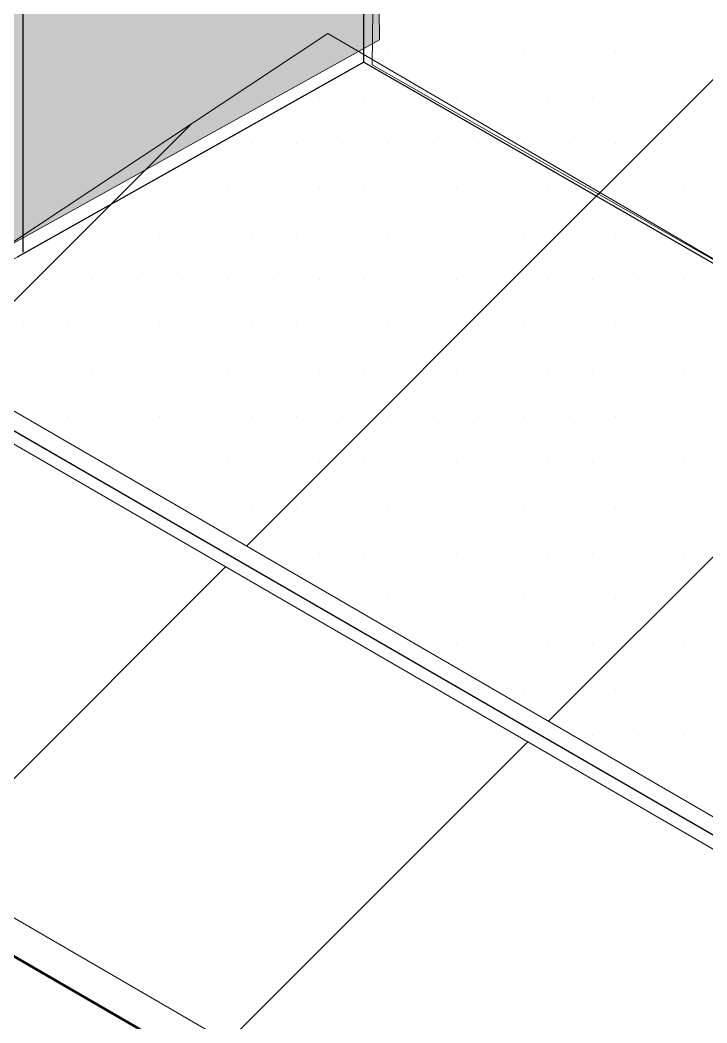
# Model space of a CAD drawing. Extents: x -1392 to 5791, y -3809 to 1722.
# Drawn here: x 370.61 to 390.96, y 1155.14 to 1184.86 of the extents above; entities that cross this region are included whole.
import ezdxf

# ---------------------------------------------------------------- set-up
doc = ezdxf.new("R2010")
doc.units = 0
doc.header["$MEASUREMENT"] = 0
for name, color, linetype, lineweight in [('.ATI-HATCH', 7, 'Continuous', 0), ('G-ANNO-TTLB', 7, 'Continuous', 0), ('Layer 12', 7, 'Continuous', 0), ('TYVEK', 7, 'Continuous', 0)]:
    doc.layers.add(name, color=color, linetype=linetype, lineweight=lineweight)
pattern_1 = [(45, (0, 0), (-7.07107, 7.07107), [])]

# ---------------------------------------------------------------- blocks, each defined once
blk = doc.blocks.new('Block_89')
at = {"layer": '.ATI-HATCH'}
for points in [[(429.944, 1155.266), (429.944, 1155.266), (429.949, 1171.104), (429.949, 1171.104), (429.949, 1171.104), (398.796, 1189.076), (398.796, 1189.076), (398.796, 1189.076), (380.797, 1199.468), (380.797, 1199.468), (380.797, 1199.468), (380.797, 1183.62), (380.797, 1183.62), (380.797, 1183.62), (429.944, 1155.266), (429.944, 1155.266)], [(380.797, 1183.62), (380.797, 1183.62), (370.522, 1177.833), (370.522, 1177.833), (370.522, 1177.833), (365.97, 1175.27), (365.97, 1175.27), (365.97, 1175.27), (429.939, 1138.264), (429.939, 1138.264), (429.939, 1138.264), (429.944, 1155.266), (429.944, 1155.266), (429.944, 1155.266), (380.797, 1183.62), (380.797, 1183.62)]]:
    blk.add_open_spline(points, degree=3, knots=[0, 0, 0, 0, 1, 1, 1, 2, 2, 2, 3, 3, 3, 4, 4, 4, 5, 5, 5, 5], dxfattribs=at)
at = {"layer": '.ATI-HATCH', "color": 8, "lineweight": 0, "true_color": 0x808080}
for points in [[(381.499, 1183.915), (381.499, 1183.915), (381.499, 1183.915), (381.499, 1183.915)], [(382.849, 1183.915), (382.849, 1183.915), (382.849, 1183.915), (382.849, 1183.915)], [(384.199, 1183.915), (384.199, 1183.915), (384.199, 1183.915), (384.199, 1183.915)], [(385.549, 1183.915), (385.549, 1183.915), (385.549, 1183.915), (385.549, 1183.915)], [(386.899, 1183.915), (386.899, 1183.915), (386.899, 1183.915), (386.899, 1183.915)], [(388.249, 1183.915), (388.249, 1183.915), (388.249, 1183.915), (388.249, 1183.915)], [(389.599, 1183.915), (389.599, 1183.915), (389.599, 1183.915), (389.599, 1183.915)], [(390.949, 1183.915), (390.949, 1183.915), (390.949, 1183.915), (390.949, 1183.915)], [(379.474, 1182.565), (379.474, 1182.565), (379.474, 1182.565), (379.474, 1182.565)], [(380.824, 1182.565), (380.824, 1182.565), (380.824, 1182.565), (380.824, 1182.565)], [(382.174, 1182.565), (382.174, 1182.565), (382.174, 1182.565), (382.174, 1182.565)], [(383.524, 1182.565), (383.524, 1182.565), (383.524, 1182.565), (383.524, 1182.565)], [(384.874, 1182.565), (384.874, 1182.565), (384.874, 1182.565), (384.874, 1182.565)], [(386.224, 1182.565), (386.224, 1182.565), (386.224, 1182.565), (386.224, 1182.565)], [(387.574, 1182.565), (387.574, 1182.565), (387.574, 1182.565), (387.574, 1182.565)], [(388.924, 1182.565), (388.924, 1182.565), (388.924, 1182.565), (388.924, 1182.565)], [(390.274, 1182.565), (390.274, 1182.565), (390.274, 1182.565), (390.274, 1182.565)], [(377.449, 1181.215), (377.449, 1181.215), (377.449, 1181.215), (377.449, 1181.215)], [(378.799, 1181.215), (378.799, 1181.215), (378.799, 1181.215), (378.799, 1181.215)], [(380.149, 1181.215), (380.149, 1181.215), (380.149, 1181.215), (380.149, 1181.215)], [(381.499, 1181.215), (381.499, 1181.215), (381.499, 1181.215), (381.499, 1181.215)], [(382.849, 1181.215), (382.849, 1181.215), (382.849, 1181.215), (382.849, 1181.215)], [(384.199, 1181.215), (384.199, 1181.215), (384.199, 1181.215), (384.199, 1181.215)], [(385.549, 1181.215), (385.549, 1181.215), (385.549, 1181.215), (385.549, 1181.215)], [(386.899, 1181.215), (386.899, 1181.215), (386.899, 1181.215), (386.899, 1181.215)], [(388.249, 1181.215), (388.249, 1181.215), (388.249, 1181.215), (388.249, 1181.215)], [(389.599, 1181.215), (389.599, 1181.215), (389.599, 1181.215), (389.599, 1181.215)], [(390.949, 1181.215), (390.949, 1181.215), (390.949, 1181.215), (390.949, 1181.215)], [(375.424, 1179.865), (375.424, 1179.865), (375.424, 1179.865), (375.424, 1179.865)], [(376.774, 1179.865), (376.774, 1179.865), (376.774, 1179.865), (376.774, 1179.865)], [(378.124, 1179.865), (378.124, 1179.865), (378.124, 1179.865), (378.124, 1179.865)], [(379.474, 1179.865), (379.474, 1179.865), (379.474, 1179.865), (379.474, 1179.865)], [(380.824, 1179.865), (380.824, 1179.865), (380.824, 1179.865), (380.824, 1179.865)], [(382.174, 1179.865), (382.174, 1179.865), (382.174, 1179.865), (382.174, 1179.865)], [(383.524, 1179.865), (383.524, 1179.865), (383.524, 1179.865), (383.524, 1179.865)], [(384.874, 1179.865), (384.874, 1179.865), (384.874, 1179.865), (384.874, 1179.865)], [(386.224, 1179.865), (386.224, 1179.865), (386.224, 1179.865), (386.224, 1179.865)], [(387.574, 1179.865), (387.574, 1179.865), (387.574, 1179.865), (387.574, 1179.865)], [(388.924, 1179.865), (388.924, 1179.865), (388.924, 1179.865), (388.924, 1179.865)], [(390.274, 1179.865), (390.274, 1179.865), (390.274, 1179.865), (390.274, 1179.865)], [(372.049, 1178.515), (372.049, 1178.515), (372.049, 1178.515), (372.049, 1178.515)], [(373.399, 1178.515), (373.399, 1178.515), (373.399, 1178.515), (373.399, 1178.515)], [(374.749, 1178.515), (374.749, 1178.515), (374.749, 1178.515), (374.749, 1178.515)], [(376.099, 1178.515), (376.099, 1178.515), (376.099, 1178.515), (376.099, 1178.515)], [(377.449, 1178.515), (377.449, 1178.515), (377.449, 1178.515), (377.449, 1178.515)], [(378.799, 1178.515), (378.799, 1178.515), (378.799, 1178.515), (378.799, 1178.515)], [(380.149, 1178.515), (380.149, 1178.515), (380.149, 1178.515), (380.149, 1178.515)], [(381.499, 1178.515), (381.499, 1178.515), (381.499, 1178.515), (381.499, 1178.515)], [(382.849, 1178.515), (382.849, 1178.515), (382.849, 1178.515), (382.849, 1178.515)], [(384.199, 1178.515), (384.199, 1178.515), (384.199, 1178.515), (384.199, 1178.515)], [(385.549, 1178.515), (385.549, 1178.515), (385.549, 1178.515), (385.549, 1178.515)], [(386.899, 1178.515), (386.899, 1178.515), (386.899, 1178.515), (386.899, 1178.515)], [(388.249, 1178.515), (388.249, 1178.515), (388.249, 1178.515), (388.249, 1178.515)], [(389.599, 1178.515), (389.599, 1178.515), (389.599, 1178.515), (389.599, 1178.515)], [(390.949, 1178.515), (390.949, 1178.515), (390.949, 1178.515), (390.949, 1178.515)], [(371.374, 1177.165), (371.374, 1177.165), (371.374, 1177.165), (371.374, 1177.165)], [(372.724, 1177.165), (372.724, 1177.165), (372.724, 1177.165), (372.724, 1177.165)], [(374.074, 1177.165), (374.074, 1177.165), (374.074, 1177.165), (374.074, 1177.165)], [(375.424, 1177.165), (375.424, 1177.165), (375.424, 1177.165), (375.424, 1177.165)], [(376.774, 1177.165), (376.774, 1177.165), (376.774, 1177.165), (376.774, 1177.165)], [(378.124, 1177.165), (378.124, 1177.165), (378.124, 1177.165), (378.124, 1177.165)], [(379.474, 1177.165), (379.474, 1177.165), (379.474, 1177.165), (379.474, 1177.165)], [(380.824, 1177.165), (380.824, 1177.165), (380.824, 1177.165), (380.824, 1177.165)], [(382.174, 1177.165), (382.174, 1177.165), (382.174, 1177.165), (382.174, 1177.165)], [(383.524, 1177.165), (383.524, 1177.165), (383.524, 1177.165), (383.524, 1177.165)], [(384.874, 1177.165), (384.874, 1177.165), (384.874, 1177.165), (384.874, 1177.165)], [(386.224, 1177.165), (386.224, 1177.165), (386.224, 1177.165), (386.224, 1177.165)], [(387.574, 1177.165), (387.574, 1177.165), (387.574, 1177.165), (387.574, 1177.165)], [(388.924, 1177.165), (388.924, 1177.165), (388.924, 1177.165), (388.924, 1177.165)], [(390.274, 1177.165), (390.274, 1177.165), (390.274, 1177.165), (390.274, 1177.165)], [(370.699, 1175.815), (370.699, 1175.815), (370.699, 1175.815), (370.699, 1175.815)], [(372.049, 1175.815), (372.049, 1175.815), (372.049, 1175.815), (372.049, 1175.815)], [(373.399, 1175.815), (373.399, 1175.815), (373.399, 1175.815), (373.399, 1175.815)], [(374.749, 1175.815), (374.749, 1175.815), (374.749, 1175.815), (374.749, 1175.815)], [(376.099, 1175.815), (376.099, 1175.815), (376.099, 1175.815), (376.099, 1175.815)], [(377.449, 1175.815), (377.449, 1175.815), (377.449, 1175.815), (377.449, 1175.815)], [(378.799, 1175.815), (378.799, 1175.815), (378.799, 1175.815), (378.799, 1175.815)], [(380.149, 1175.815), (380.149, 1175.815), (380.149, 1175.815), (380.149, 1175.815)], [(381.499, 1175.815), (381.499, 1175.815), (381.499, 1175.815), (381.499, 1175.815)], [(382.849, 1175.815), (382.849, 1175.815), (382.849, 1175.815), (382.849, 1175.815)], [(384.199, 1175.815), (384.199, 1175.815), (384.199, 1175.815), (384.199, 1175.815)], [(385.549, 1175.815), (385.549, 1175.815), (385.549, 1175.815), (385.549, 1175.815)], [(386.899, 1175.815), (386.899, 1175.815), (386.899, 1175.815), (386.899, 1175.815)], [(388.249, 1175.815), (388.249, 1175.815), (388.249, 1175.815), (388.249, 1175.815)], [(389.599, 1175.815), (389.599, 1175.815), (389.599, 1175.815), (389.599, 1175.815)], [(390.949, 1175.815), (390.949, 1175.815), (390.949, 1175.815), (390.949, 1175.815)], [(371.374, 1174.465), (371.374, 1174.465), (371.374, 1174.465), (371.374, 1174.465)], [(372.724, 1174.465), (372.724, 1174.465), (372.724, 1174.465), (372.724, 1174.465)], [(374.074, 1174.465), (374.074, 1174.465), (374.074, 1174.465), (374.074, 1174.465)], [(375.424, 1174.465), (375.424, 1174.465), (375.424, 1174.465), (375.424, 1174.465)], [(376.774, 1174.465), (376.774, 1174.465), (376.774, 1174.465), (376.774, 1174.465)], [(378.124, 1174.465), (378.124, 1174.465), (378.124, 1174.465), (378.124, 1174.465)], [(379.474, 1174.465), (379.474, 1174.465), (379.474, 1174.465), (379.474, 1174.465)], [(380.824, 1174.465), (380.824, 1174.465), (380.824, 1174.465), (380.824, 1174.465)], [(382.174, 1174.465), (382.174, 1174.465), (382.174, 1174.465), (382.174, 1174.465)], [(383.524, 1174.465), (383.524, 1174.465), (383.524, 1174.465), (383.524, 1174.465)], [(384.874, 1174.465), (384.874, 1174.465), (384.874, 1174.465), (384.874, 1174.465)], [(386.224, 1174.465), (386.224, 1174.465), (386.224, 1174.465), (386.224, 1174.465)], [(387.574, 1174.465), (387.574, 1174.465), (387.574, 1174.465), (387.574, 1174.465)], [(388.924, 1174.465), (388.924, 1174.465), (388.924, 1174.465), (388.924, 1174.465)], [(390.274, 1174.465), (390.274, 1174.465), (390.274, 1174.465), (390.274, 1174.465)], [(370.699, 1173.115), (370.699, 1173.115), (370.699, 1173.115), (370.699, 1173.115)], [(372.049, 1173.115), (372.049, 1173.115), (372.049, 1173.115), (372.049, 1173.115)], [(373.399, 1173.115), (373.399, 1173.115), (373.399, 1173.115), (373.399, 1173.115)], [(374.749, 1173.115), (374.749, 1173.115), (374.749, 1173.115), (374.749, 1173.115)], [(376.099, 1173.115), (376.099, 1173.115), (376.099, 1173.115), (376.099, 1173.115)], [(377.449, 1173.115), (377.449, 1173.115), (377.449, 1173.115), (377.449, 1173.115)], [(378.799, 1173.115), (378.799, 1173.115), (378.799, 1173.115), (378.799, 1173.115)], [(380.149, 1173.115), (380.149, 1173.115), (380.149, 1173.115), (380.149, 1173.115)], [(381.499, 1173.115), (381.499, 1173.115), (381.499, 1173.115), (381.499, 1173.115)], [(382.849, 1173.115), (382.849, 1173.115), (382.849, 1173.115), (382.849, 1173.115)], [(384.199, 1173.115), (384.199, 1173.115), (384.199, 1173.115), (384.199, 1173.115)], [(385.549, 1173.115), (385.549, 1173.115), (385.549, 1173.115), (385.549, 1173.115)], [(386.899, 1173.115), (386.899, 1173.115), (386.899, 1173.115), (386.899, 1173.115)], [(388.249, 1173.115), (388.249, 1173.115), (388.249, 1173.115), (388.249, 1173.115)], [(389.599, 1173.115), (389.599, 1173.115), (389.599, 1173.115), (389.599, 1173.115)], [(390.949, 1173.115), (390.949, 1173.115), (390.949, 1173.115), (390.949, 1173.115)], [(372.724, 1171.765), (372.724, 1171.765), (372.724, 1171.765), (372.724, 1171.765)], [(374.074, 1171.765), (374.074, 1171.765), (374.074, 1171.765), (374.074, 1171.765)], [(375.424, 1171.765), (375.424, 1171.765), (375.424, 1171.765), (375.424, 1171.765)], [(376.774, 1171.765), (376.774, 1171.765), (376.774, 1171.765), (376.774, 1171.765)], [(378.124, 1171.765), (378.124, 1171.765), (378.124, 1171.765), (378.124, 1171.765)], [(379.474, 1171.765), (379.474, 1171.765), (379.474, 1171.765), (379.474, 1171.765)], [(380.824, 1171.765), (380.824, 1171.765), (380.824, 1171.765), (380.824, 1171.765)], [(382.174, 1171.765), (382.174, 1171.765), (382.174, 1171.765), (382.174, 1171.765)], [(383.524, 1171.765), (383.524, 1171.765), (383.524, 1171.765), (383.524, 1171.765)], [(384.874, 1171.765), (384.874, 1171.765), (384.874, 1171.765), (384.874, 1171.765)], [(386.224, 1171.765), (386.224, 1171.765), (386.224, 1171.765), (386.224, 1171.765)], [(387.574, 1171.765), (387.574, 1171.765), (387.574, 1171.765), (387.574, 1171.765)], [(388.924, 1171.765), (388.924, 1171.765), (388.924, 1171.765), (388.924, 1171.765)], [(390.274, 1171.765), (390.274, 1171.765), (390.274, 1171.765), (390.274, 1171.765)], [(374.749, 1170.415), (374.749, 1170.415), (374.749, 1170.415), (374.749, 1170.415)], [(376.099, 1170.415), (376.099, 1170.415), (376.099, 1170.415), (376.099, 1170.415)], [(377.449, 1170.415), (377.449, 1170.415), (377.449, 1170.415), (377.449, 1170.415)], [(378.799, 1170.415), (378.799, 1170.415), (378.799, 1170.415), (378.799, 1170.415)], [(380.149, 1170.415), (380.149, 1170.415), (380.149, 1170.415), (380.149, 1170.415)], [(381.499, 1170.415), (381.499, 1170.415), (381.499, 1170.415), (381.499, 1170.415)], [(382.849, 1170.415), (382.849, 1170.415), (382.849, 1170.415), (382.849, 1170.415)], [(384.199, 1170.415), (384.199, 1170.415), (384.199, 1170.415), (384.199, 1170.415)], [(385.549, 1170.415), (385.549, 1170.415), (385.549, 1170.415), (385.549, 1170.415)], [(386.899, 1170.415), (386.899, 1170.415), (386.899, 1170.415), (386.899, 1170.415)], [(388.249, 1170.415), (388.249, 1170.415), (388.249, 1170.415), (388.249, 1170.415)], [(389.599, 1170.415), (389.599, 1170.415), (389.599, 1170.415), (389.599, 1170.415)], [(390.949, 1170.415), (390.949, 1170.415), (390.949, 1170.415), (390.949, 1170.415)], [(376.774, 1169.065), (376.774, 1169.065), (376.774, 1169.065), (376.774, 1169.065)], [(378.124, 1169.065), (378.124, 1169.065), (378.124, 1169.065), (378.124, 1169.065)], [(379.474, 1169.065), (379.474, 1169.065), (379.474, 1169.065), (379.474, 1169.065)], [(380.824, 1169.065), (380.824, 1169.065), (380.824, 1169.065), (380.824, 1169.065)], [(382.174, 1169.065), (382.174, 1169.065), (382.174, 1169.065), (382.174, 1169.065)], [(383.524, 1169.065), (383.524, 1169.065), (383.524, 1169.065), (383.524, 1169.065)], [(384.874, 1169.065), (384.874, 1169.065), (384.874, 1169.065), (384.874, 1169.065)], [(386.224, 1169.065), (386.224, 1169.065), (386.224, 1169.065), (386.224, 1169.065)], [(387.574, 1169.065), (387.574, 1169.065), (387.574, 1169.065), (387.574, 1169.065)], [(388.924, 1169.065), (388.924, 1169.065), (388.924, 1169.065), (388.924, 1169.065)], [(390.274, 1169.065), (390.274, 1169.065), (390.274, 1169.065), (390.274, 1169.065)], [(380.149, 1167.715), (380.149, 1167.715), (380.149, 1167.715), (380.149, 1167.715)], [(381.499, 1167.715), (381.499, 1167.715), (381.499, 1167.715), (381.499, 1167.715)], [(382.849, 1167.715), (382.849, 1167.715), (382.849, 1167.715), (382.849, 1167.715)], [(384.199, 1167.715), (384.199, 1167.715), (384.199, 1167.715), (384.199, 1167.715)], [(385.549, 1167.715), (385.549, 1167.715), (385.549, 1167.715), (385.549, 1167.715)], [(386.899, 1167.715), (386.899, 1167.715), (386.899, 1167.715), (386.899, 1167.715)], [(388.249, 1167.715), (388.249, 1167.715), (388.249, 1167.715), (388.249, 1167.715)], [(389.599, 1167.715), (389.599, 1167.715), (389.599, 1167.715), (389.599, 1167.715)], [(390.949, 1167.715), (390.949, 1167.715), (390.949, 1167.715), (390.949, 1167.715)], [(382.174, 1166.365), (382.174, 1166.365), (382.174, 1166.365), (382.174, 1166.365)], [(383.524, 1166.365), (383.524, 1166.365), (383.524, 1166.365), (383.524, 1166.365)], [(384.874, 1166.365), (384.874, 1166.365), (384.874, 1166.365), (384.874, 1166.365)], [(386.224, 1166.365), (386.224, 1166.365), (386.224, 1166.365), (386.224, 1166.365)], [(387.574, 1166.365), (387.574, 1166.365), (387.574, 1166.365), (387.574, 1166.365)], [(388.924, 1166.365), (388.924, 1166.365), (388.924, 1166.365), (388.924, 1166.365)], [(390.274, 1166.365), (390.274, 1166.365), (390.274, 1166.365), (390.274, 1166.365)], [(384.199, 1165.015), (384.199, 1165.015), (384.199, 1165.015), (384.199, 1165.015)], [(385.549, 1165.015), (385.549, 1165.015), (385.549, 1165.015), (385.549, 1165.015)], [(386.899, 1165.015), (386.899, 1165.015), (386.899, 1165.015), (386.899, 1165.015)], [(388.249, 1165.015), (388.249, 1165.015), (388.249, 1165.015), (388.249, 1165.015)], [(389.599, 1165.015), (389.599, 1165.015), (389.599, 1165.015), (389.599, 1165.015)], [(390.949, 1165.015), (390.949, 1165.015), (390.949, 1165.015), (390.949, 1165.015)], [(386.224, 1163.665), (386.224, 1163.665), (386.224, 1163.665), (386.224, 1163.665)], [(387.574, 1163.665), (387.574, 1163.665), (387.574, 1163.665), (387.574, 1163.665)], [(388.924, 1163.665), (388.924, 1163.665), (388.924, 1163.665), (388.924, 1163.665)], [(390.274, 1163.665), (390.274, 1163.665), (390.274, 1163.665), (390.274, 1163.665)], [(389.599, 1162.315), (389.599, 1162.315), (389.599, 1162.315), (389.599, 1162.315)], [(390.949, 1162.315), (390.949, 1162.315), (390.949, 1162.315), (390.949, 1162.315)]]:
    blk.add_open_spline(points, degree=3, dxfattribs=at)

msp = doc.modelspace()

# ---------------------------------------------------------------- hatches: boundary and pattern name
at = {"layer": 'G-ANNO-TTLB', "true_color": 0xff00ff, "transparency": 33554687}
h = msp.add_hatch(color=6, dxfattribs=at)
edge = h.paths.add_edge_path()
edge.add_spline(control_points=[(1773.018, -796.5), (1773.018, -796.5), (-1156.5, -796.5), (-1156.5, -796.5), (-1156.5, -796.5), (-1156.5, 1660.5), (-1156.5, 1660.5), (-1156.5, 1660.5), (1773.018, 1660.5), (1773.018, 1660.5), (1773.018, 1660.5), (1773.018, -796.5), (1773.018, -796.5)], knot_values=[0, 0, 0, 0, 1, 1, 1, 2, 2, 2, 3, 3, 3, 4, 4, 4, 4], degree=3, periodic=0)
edge = h.paths.add_edge_path()
edge.add_spline(control_points=[(-1147.5, 1651.5), (-1147.5, 1651.5), (-1147.5, -787.5), (-1147.5, -787.5), (-1147.5, -787.5), (1764.018, -787.5), (1764.018, -787.5), (1764.018, -787.5), (1764.018, 1651.5), (1764.018, 1651.5), (1764.018, 1651.5), (-1147.5, 1651.5), (-1147.5, 1651.5)], knot_values=[0, 0, 0, 0, 1, 1, 1, 2, 2, 2, 3, 3, 3, 4, 4, 4, 4], degree=3, periodic=0)
edge.add_line((-1147.5, 1651.5), (-1147.5, 1651.5))
at = {"layer": 'Layer 12', "true_color": 0x808080, "transparency": 33554457}
h = msp.add_hatch(color=8, dxfattribs=at)
h.dxf.hatch_style = 2
h.paths.add_polyline_path([(381.26, 1184.274), (347.787, 1165.681), (347.752, 1194.064), (380.953, 1212.112)])
at = {"layer": 'Layer 12', "true_color": 0x000000, "transparency": 33554687}
h = msp.add_hatch(dxfattribs=at)
h.set_pattern_fill('_U', color=18, scale=10, angle=45, style=2, pattern_type=0)
h.set_pattern_definition(pattern_1)
h.paths.add_polyline_path([(429.626, 1155.783), (381.041, 1183.537), (381.224, 1198.857), (429.542, 1170.936)])
h = msp.add_hatch(dxfattribs=at)
h.set_pattern_fill('_U', color=18, scale=10, angle=45, style=2, pattern_type=0)
h.set_pattern_definition(pattern_1)
h.paths.add_polyline_path([(429.606, 1138.918), (366.373, 1175.623), (379.723, 1184.465), (429.46, 1155.391)])
h = msp.add_hatch(dxfattribs=at)
h.set_pattern_fill('_U', color=18, scale=10, angle=45, style=2, pattern_type=0)
h.set_pattern_definition(pattern_1)
h.paths.add_polyline_path([(429.537, 1138.036), (429.537, 1123.897), (353.833, 1167.888), (366.034, 1174.836)])

# ---------------------------------------------------------------- linework, layer by layer
at = {"layer": 'G-ANNO-TTLB'}
for points in [[(1773.018, -796.5), (1773.018, -796.5), (-1156.5, -796.5), (-1156.5, -796.5), (-1156.5, -796.5), (-1156.5, 1660.5), (-1156.5, 1660.5), (-1156.5, 1660.5), (1773.018, 1660.5), (1773.018, 1660.5), (1773.018, 1660.5), (1773.018, -796.5), (1773.018, -796.5)], [(-1147.5, 1651.5), (-1147.5, 1651.5), (-1147.5, -787.5), (-1147.5, -787.5), (-1147.5, -787.5), (1764.018, -787.5), (1764.018, -787.5), (1764.018, -787.5), (1764.018, 1651.5), (1764.018, 1651.5), (1764.018, 1651.5), (-1147.5, 1651.5), (-1147.5, 1651.5)]]:
    msp.add_open_spline(points, degree=3, knots=[0, 0, 0, 0, 1, 1, 1, 2, 2, 2, 3, 3, 3, 4, 4, 4, 4], dxfattribs=at)
at = {"layer": 'Layer 12'}
for points in [[(381.26, 1184.274), (347.787, 1165.681), (347.752, 1194.064), (380.953, 1212.112)], [(429.626, 1155.783), (381.041, 1183.537), (381.224, 1198.857), (429.542, 1170.936)], [(429.606, 1138.918), (366.373, 1175.623), (379.723, 1184.465), (429.46, 1155.391)], [(429.537, 1138.036), (429.537, 1123.897), (353.833, 1167.888), (366.034, 1174.836)]]:
    msp.add_lwpolyline(points, close=True, dxfattribs=at)
at = {"layer": 'TYVEK', "color": 4, "lineweight": 25, "true_color": 0x00ffff}
for p, q in [((380.797, 1183.62), (380.797, 1211.698)), ((370.689, 1206.046), (370.69, 1177.985)), ((380.797, 1183.62), (370.522, 1177.833)), ((380.797, 1183.62), (429.982, 1155.244)), ((365.97, 1175.27), (429.957, 1138.254)), ((353.279, 1167.032), (429.938, 1122.686))]:
    msp.add_line(p, q, dxfattribs=at)
at = {"layer": 'TYVEK', "color": 18, "lineweight": 60, "true_color": 0x000000}
msp.add_line((429.934, 1122.688), (353.275, 1167.035), dxfattribs=at)

# ---------------------------------------------------------------- block references
at = {"layer": '.ATI-HATCH'}
msp.add_blockref('Block_89', (0, 0), dxfattribs=at)

doc.saveas('drawing.dxf')
